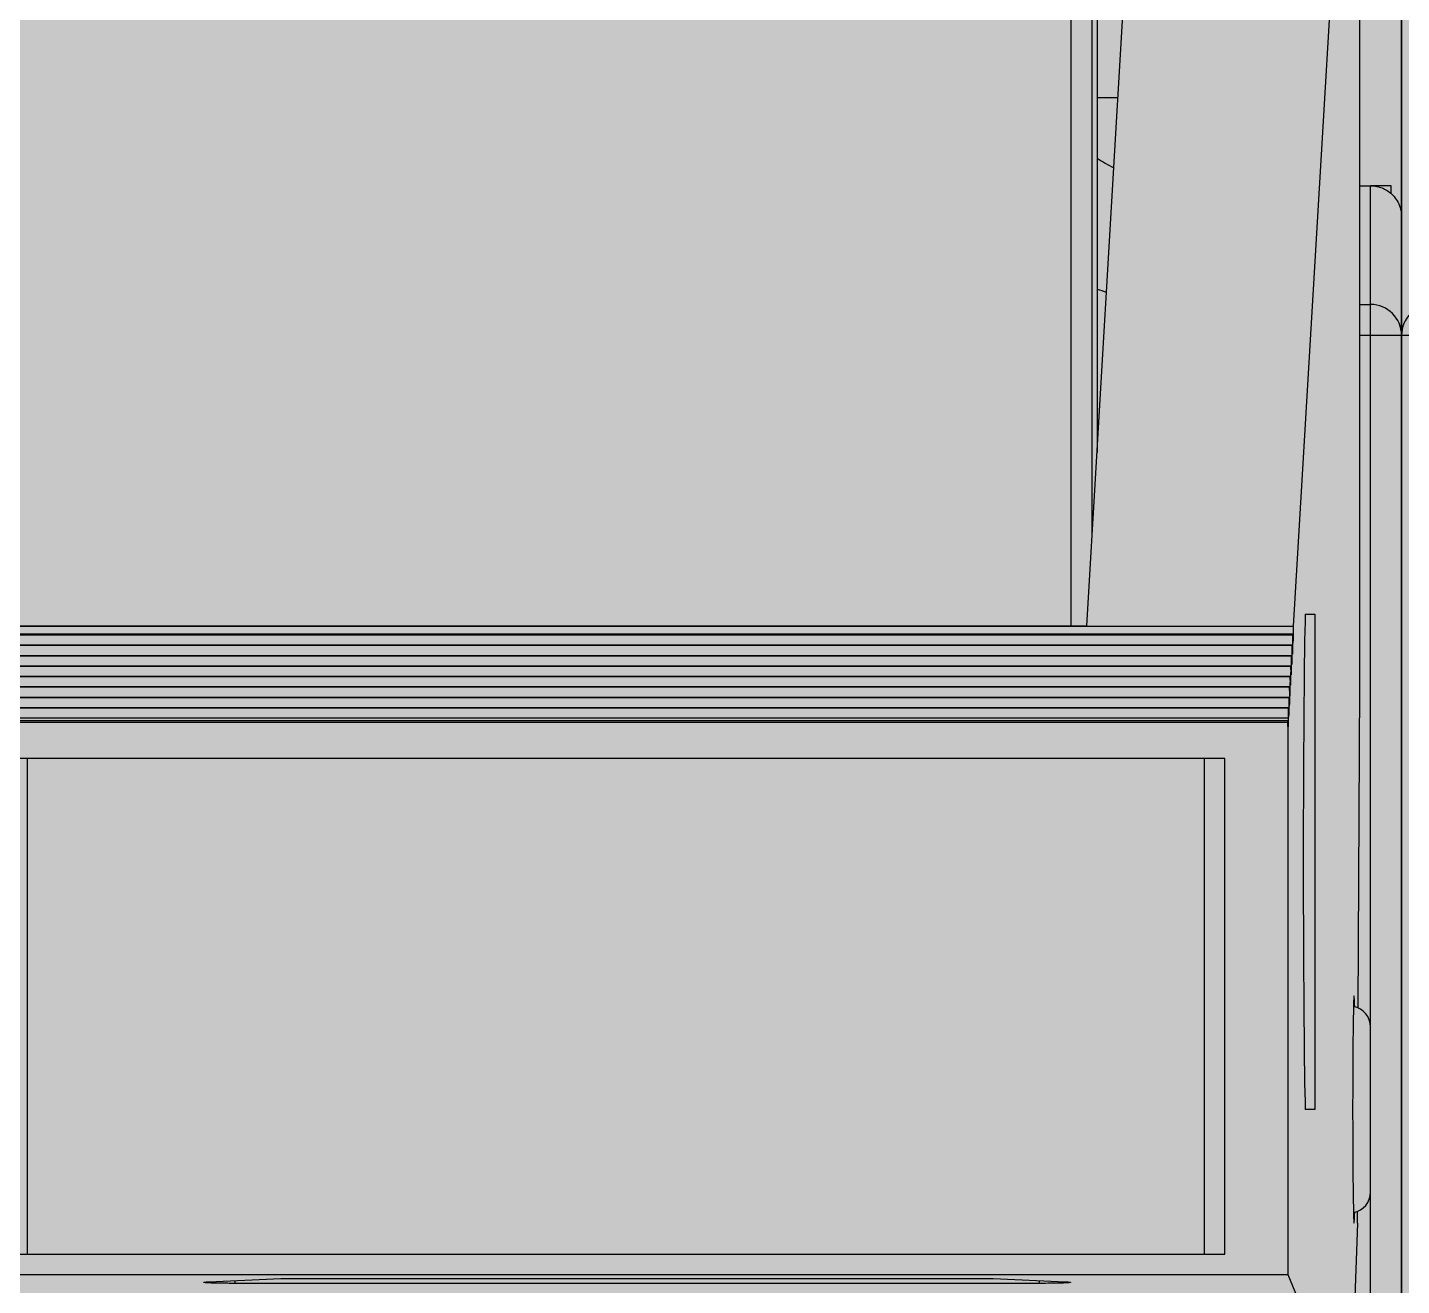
# Model space of a CAD drawing. Extents: x -20 to 2016, y -5898 to 916.
# Drawn here: x 969.34 to 982.65, y 65.35 to 77.54 of the extents above; entities that cross this region are included whole.
import ezdxf

# ---------------------------------------------------------------- set-up
doc = ezdxf.new("R2010")
doc.units = 0
doc.layers.add('MAIN-1', color=7, linetype='Continuous')
doc.layers.add('SYMS', color=7, linetype='Continuous')

msp = doc.modelspace()

# ---------------------------------------------------------------- hatches: boundary and pattern name
at = {"layer": 'SYMS', "true_color": 0x636466}
h = msp.add_hatch(color=251, dxfattribs=at)
h.dxf.hatch_style = 1
h.paths.add_polyline_path([(955.755, 38.159), (982.655, 38.159), (982.655, 117.159), (955.755, 117.159)])
h = msp.add_hatch(color=251, dxfattribs=at)
h.dxf.hatch_style = 1
h.paths.add_polyline_path([(982.655, 38.159), (1009.555, 38.159), (1009.555, 117.159), (982.655, 117.159)])

# ---------------------------------------------------------------- linework, layer by layer
at = {"layer": 'MAIN-1'}
for p, q in [((979.705, 88.117), (979.705, 73.425)), ((982.25, 71.163), (982.25, 81.694)), ((979.605, 71.746), (980.186, 81.559)), ((982.186, 81.559), (981.605, 71.741)), ((979.456, 71.746), (979.456, 77.884)), ((979.656, 77.884), (979.656, 72.598)), ((979.908, 76.859), (979.705, 76.859)), ((982.25, 76.009), (982.355, 76.009)), ((982.555, 76.009), (982.355, 76.009)), ((982.355, 76.009), (982.367, 76.009)), ((982.355, 74.859), (982.355, 76.009)), ((982.367, 76.009), (982.379, 76.008)), ((982.379, 76.008), (982.392, 76.007)), ((982.392, 76.007), (982.404, 76.005)), ((982.404, 76.005), (982.417, 76.002)), ((982.555, 75.933), (982.555, 76.009)), ((982.417, 76.002), (982.429, 76)), ((982.429, 76), (982.442, 75.996)), ((982.442, 75.996), (982.454, 75.992)), ((982.454, 75.992), (982.466, 75.987)), ((982.466, 75.987), (982.479, 75.982)), ((982.479, 75.982), (982.491, 75.976)), ((982.491, 75.976), (982.503, 75.97)), ((982.503, 75.97), (982.515, 75.962)), ((982.515, 75.962), (982.527, 75.954)), ((982.527, 75.954), (982.539, 75.946)), ((982.539, 75.946), (982.55, 75.936)), ((982.55, 75.936), (982.562, 75.926)), ((982.562, 75.926), (982.573, 75.915)), ((982.573, 75.915), (982.583, 75.903)), ((982.583, 75.903), (982.594, 75.89)), ((982.594, 75.89), (982.603, 75.877)), ((982.603, 75.877), (982.612, 75.863)), ((982.612, 75.863), (982.621, 75.847)), ((982.621, 75.847), (982.628, 75.832)), ((982.628, 75.832), (982.635, 75.815)), ((982.635, 75.815), (982.641, 75.799)), ((982.641, 75.799), (982.646, 75.781)), ((982.646, 75.781), (982.65, 75.764)), ((982.65, 75.764), (982.652, 75.746)), ((982.652, 75.746), (982.654, 75.727)), ((982.654, 75.727), (982.655, 75.709)), ((982.655, 75.709), (982.655, 74.559)), ((982.655, 74.559), (982.655, 75.709)), ((982.25, 74.859), (982.355, 74.859)), ((982.355, 74.559), (982.355, 74.859)), ((982.355, 74.559), (982.25, 74.559)), ((982.355, 67.859), (982.355, 74.559)), ((982.655, 74.559), (982.355, 74.559)), ((982.655, 74.559), (982.655, 56.959)), ((982.655, 56.959), (982.655, 74.559)), ((982.95, 74.559), (982.655, 74.559)), ((958.695, 71.746), (979.605, 71.746)), ((981.72, 71.781), (981.718, 71.695)), ((981.722, 71.859), (981.72, 71.781)), ((981.722, 71.859), (981.816, 71.859)), ((981.816, 71.859), (981.816, 67.059)), ((956.696, 71.741), (981.605, 71.741)), ((956.697, 71.668), (981.604, 71.668)), ((956.701, 71.658), (981.6, 71.658)), ((981.6, 71.653), (981.599, 71.651)), ((981.599, 71.651), (981.599, 71.647)), ((981.599, 71.647), (981.599, 71.643)), ((981.599, 71.643), (981.599, 71.639)), ((981.599, 71.639), (981.599, 71.634)), ((981.599, 71.634), (981.599, 71.629)), ((981.599, 71.629), (981.599, 71.623)), ((981.599, 71.623), (981.599, 71.616)), ((981.599, 71.616), (981.599, 71.61)), ((981.6, 71.658), (981.6, 71.658)), ((981.6, 71.658), (981.6, 71.657)), ((981.6, 71.657), (981.6, 71.658)), ((981.6, 71.658), (981.6, 71.658)), ((981.6, 71.657), (981.6, 71.655)), ((981.601, 71.655), (981.6, 71.657)), ((981.6, 71.655), (981.6, 71.653)), ((981.601, 71.652), (981.601, 71.655)), ((981.601, 71.649), (981.601, 71.652)), ((981.601, 71.646), (981.601, 71.649)), ((981.601, 71.641), (981.601, 71.646)), ((981.601, 71.636), (981.601, 71.641)), ((981.601, 71.63), (981.601, 71.636)), ((981.601, 71.624), (981.601, 71.63)), ((981.602, 71.617), (981.601, 71.624)), ((981.602, 71.608), (981.602, 71.617)), ((981.605, 71.722), (981.604, 71.718)), ((981.604, 71.718), (981.604, 71.715)), ((981.604, 71.715), (981.604, 71.711)), ((981.604, 71.711), (981.604, 71.706)), ((981.604, 71.706), (981.604, 71.702)), ((981.604, 71.702), (981.604, 71.697)), ((981.604, 71.697), (981.604, 71.692)), ((981.604, 71.692), (981.604, 71.686)), ((981.604, 71.686), (981.604, 71.681)), ((981.604, 71.681), (981.604, 71.675)), ((981.604, 71.675), (981.604, 71.668)), ((981.604, 71.668), (981.604, 71.656)), ((981.604, 71.656), (981.604, 71.645)), ((981.604, 71.645), (981.604, 71.636)), ((981.604, 71.636), (981.604, 71.628)), ((981.604, 71.628), (981.604, 71.621)), ((981.604, 71.621), (981.604, 71.615)), ((981.604, 71.615), (981.604, 71.61)), ((981.605, 71.741), (981.605, 71.74)), ((981.605, 71.74), (981.605, 71.738)), ((981.605, 71.738), (981.605, 71.736)), ((981.605, 71.736), (981.605, 71.734)), ((981.605, 71.734), (981.605, 71.731)), ((981.605, 71.731), (981.605, 71.728)), ((981.605, 71.728), (981.605, 71.725)), ((981.605, 71.725), (981.605, 71.722)), ((981.718, 71.695), (981.716, 71.599)), ((956.703, 71.56), (981.598, 71.56)), ((956.707, 71.557), (981.594, 71.557)), ((981.593, 71.501), (981.592, 71.494)), ((981.592, 71.494), (981.592, 71.486)), ((981.592, 71.486), (981.592, 71.477)), ((981.592, 71.477), (981.592, 71.468)), ((981.594, 71.552), (981.593, 71.549)), ((981.593, 71.549), (981.593, 71.546)), ((981.593, 71.546), (981.593, 71.542)), ((981.593, 71.542), (981.593, 71.538)), ((981.593, 71.538), (981.593, 71.533)), ((981.593, 71.533), (981.593, 71.528)), ((981.593, 71.528), (981.593, 71.522)), ((981.593, 71.522), (981.593, 71.515)), ((981.593, 71.515), (981.593, 71.509)), ((981.593, 71.509), (981.593, 71.501)), ((981.594, 71.557), (981.594, 71.557)), ((981.594, 71.557), (981.594, 71.556)), ((981.594, 71.556), (981.594, 71.557)), ((981.594, 71.557), (981.594, 71.557)), ((981.594, 71.556), (981.594, 71.554)), ((981.595, 71.554), (981.594, 71.556)), ((981.594, 71.554), (981.594, 71.552)), ((981.595, 71.551), (981.595, 71.554)), ((981.595, 71.548), (981.595, 71.551)), ((981.595, 71.544), (981.595, 71.548)), ((981.595, 71.54), (981.595, 71.544)), ((981.595, 71.535), (981.595, 71.54)), ((981.595, 71.529), (981.595, 71.535)), ((981.595, 71.523), (981.595, 71.529)), ((981.596, 71.516), (981.595, 71.523)), ((981.596, 71.513), (981.596, 71.516)), ((981.596, 71.51), (981.596, 71.513)), ((981.596, 71.507), (981.596, 71.51)), ((981.596, 71.504), (981.596, 71.507)), ((981.596, 71.502), (981.596, 71.504)), ((981.596, 71.499), (981.596, 71.502)), ((981.596, 71.497), (981.596, 71.499)), ((981.596, 71.495), (981.596, 71.497)), ((981.596, 71.492), (981.596, 71.495)), ((981.596, 71.49), (981.596, 71.492)), ((981.596, 71.489), (981.596, 71.49)), ((981.596, 71.487), (981.596, 71.489)), ((981.596, 71.485), (981.596, 71.487)), ((981.596, 71.484), (981.596, 71.485)), ((981.596, 71.482), (981.596, 71.484)), ((981.596, 71.481), (981.596, 71.482)), ((981.596, 71.477), (981.596, 71.481)), ((981.596, 71.481), (981.596, 71.479)), ((981.596, 71.48), (981.596, 71.481)), ((981.596, 71.479), (981.596, 71.48)), ((981.598, 71.493), (981.597, 71.49)), ((981.597, 71.49), (981.597, 71.487)), ((981.597, 71.487), (981.597, 71.485)), ((981.597, 71.485), (981.597, 71.483)), ((981.597, 71.483), (981.597, 71.481)), ((981.597, 71.481), (981.597, 71.479)), ((981.597, 71.479), (981.597, 71.478)), ((981.597, 71.478), (981.597, 71.477)), ((981.599, 71.61), (981.598, 71.603)), ((981.598, 71.603), (981.598, 71.595)), ((981.598, 71.595), (981.598, 71.587)), ((981.598, 71.587), (981.598, 71.578)), ((981.598, 71.578), (981.598, 71.57)), ((981.598, 71.57), (981.598, 71.56)), ((981.598, 71.56), (981.598, 71.549)), ((981.598, 71.549), (981.598, 71.538)), ((981.598, 71.538), (981.598, 71.529)), ((981.598, 71.529), (981.598, 71.521)), ((981.598, 71.521), (981.598, 71.514)), ((981.598, 71.514), (981.598, 71.508)), ((981.598, 71.508), (981.598, 71.502)), ((981.598, 71.502), (981.598, 71.497)), ((981.598, 71.497), (981.598, 71.493)), ((981.602, 71.601), (981.602, 71.608)), ((981.602, 71.595), (981.602, 71.601)), ((981.602, 71.59), (981.602, 71.595)), ((981.602, 71.586), (981.602, 71.59)), ((981.602, 71.583), (981.602, 71.586)), ((981.602, 71.581), (981.602, 71.583)), ((981.602, 71.579), (981.602, 71.581)), ((981.602, 71.578), (981.602, 71.579)), ((981.602, 71.577), (981.602, 71.578)), ((981.602, 71.576), (981.602, 71.577)), ((981.603, 71.576), (981.602, 71.576)), ((981.604, 71.601), (981.603, 71.597)), ((981.603, 71.597), (981.603, 71.593)), ((981.603, 71.593), (981.603, 71.59)), ((981.603, 71.59), (981.603, 71.587)), ((981.603, 71.587), (981.603, 71.584)), ((981.603, 71.584), (981.603, 71.582)), ((981.603, 71.582), (981.603, 71.58)), ((981.603, 71.58), (981.603, 71.578)), ((981.603, 71.578), (981.603, 71.577)), ((981.603, 71.577), (981.603, 71.576)), ((981.603, 71.576), (981.603, 71.576)), ((981.603, 71.576), (981.603, 71.576)), ((981.603, 71.576), (981.603, 71.576)), ((981.604, 71.61), (981.604, 71.605)), ((981.604, 71.605), (981.604, 71.601)), ((981.714, 71.494), (981.713, 71.38)), ((981.716, 71.599), (981.714, 71.494)), ((956.709, 71.459), (981.592, 71.459)), ((956.713, 71.456), (981.588, 71.456)), ((956.715, 71.358), (981.586, 71.358)), ((956.719, 71.355), (981.582, 71.355)), ((981.582, 71.347), (981.581, 71.344)), ((981.581, 71.344), (981.581, 71.34)), ((981.582, 71.355), (981.582, 71.354)), ((981.582, 71.354), (981.582, 71.355)), ((981.582, 71.354), (981.582, 71.354)), ((981.582, 71.354), (981.582, 71.352)), ((981.582, 71.353), (981.582, 71.354)), ((981.583, 71.352), (981.582, 71.353)), ((981.582, 71.352), (981.582, 71.35)), ((981.582, 71.35), (981.582, 71.347)), ((981.583, 71.349), (981.583, 71.352)), ((981.583, 71.346), (981.583, 71.349)), ((981.583, 71.342), (981.583, 71.346)), ((981.587, 71.4), (981.586, 71.393)), ((981.586, 71.393), (981.586, 71.385)), ((981.586, 71.385), (981.586, 71.376)), ((981.586, 71.376), (981.586, 71.367)), ((981.586, 71.367), (981.586, 71.358)), ((981.586, 71.358), (981.586, 71.346)), ((981.586, 71.346), (981.586, 71.336)), ((981.588, 71.451), (981.587, 71.448)), ((981.587, 71.448), (981.587, 71.445)), ((981.587, 71.445), (981.587, 71.441)), ((981.587, 71.441), (981.587, 71.437)), ((981.587, 71.437), (981.587, 71.432)), ((981.587, 71.432), (981.587, 71.427)), ((981.587, 71.427), (981.587, 71.421)), ((981.587, 71.421), (981.587, 71.414)), ((981.587, 71.414), (981.587, 71.408)), ((981.587, 71.408), (981.587, 71.4)), ((981.588, 71.456), (981.588, 71.456)), ((981.588, 71.456), (981.588, 71.455)), ((981.588, 71.455), (981.588, 71.456)), ((981.588, 71.455), (981.588, 71.453)), ((981.588, 71.454), (981.588, 71.455)), ((981.589, 71.453), (981.588, 71.454)), ((981.588, 71.453), (981.588, 71.451)), ((981.589, 71.45), (981.589, 71.453)), ((981.589, 71.447), (981.589, 71.45)), ((981.589, 71.443), (981.589, 71.447)), ((981.589, 71.439), (981.589, 71.443)), ((981.589, 71.434), (981.589, 71.439)), ((981.589, 71.428), (981.589, 71.434)), ((981.589, 71.422), (981.589, 71.428)), ((981.59, 71.415), (981.589, 71.422)), ((981.59, 71.412), (981.59, 71.415)), ((981.59, 71.409), (981.59, 71.412)), ((981.59, 71.406), (981.59, 71.409)), ((981.59, 71.403), (981.59, 71.406)), ((981.59, 71.401), (981.59, 71.403)), ((981.59, 71.398), (981.59, 71.401)), ((981.59, 71.396), (981.59, 71.398)), ((981.59, 71.394), (981.59, 71.396)), ((981.59, 71.391), (981.59, 71.394)), ((981.59, 71.389), (981.59, 71.391)), ((981.59, 71.388), (981.59, 71.389)), ((981.59, 71.386), (981.59, 71.388)), ((981.59, 71.384), (981.59, 71.386)), ((981.59, 71.383), (981.59, 71.384)), ((981.59, 71.381), (981.59, 71.383)), ((981.59, 71.38), (981.59, 71.381)), ((981.59, 71.379), (981.59, 71.38)), ((981.59, 71.378), (981.59, 71.379)), ((981.59, 71.377), (981.59, 71.378)), ((981.59, 71.376), (981.59, 71.377)), ((981.59, 71.375), (981.59, 71.376)), ((981.59, 71.374), (981.59, 71.375)), ((981.59, 71.373), (981.59, 71.374)), ((981.59, 71.372), (981.59, 71.373)), ((981.59, 71.373), (981.59, 71.373)), ((981.59, 71.371), (981.59, 71.372)), ((981.59, 71.372), (981.59, 71.372)), ((981.591, 71.371), (981.59, 71.371)), ((981.59, 71.371), (981.59, 71.371)), ((981.59, 71.371), (981.59, 71.371)), ((981.59, 71.371), (981.59, 71.371)), ((981.59, 71.371), (981.59, 71.371)), ((981.592, 71.389), (981.591, 71.386)), ((981.591, 71.386), (981.591, 71.384)), ((981.591, 71.384), (981.591, 71.382)), ((981.591, 71.382), (981.591, 71.38)), ((981.591, 71.38), (981.591, 71.378)), ((981.591, 71.378), (981.591, 71.377)), ((981.591, 71.377), (981.591, 71.376)), ((981.591, 71.376), (981.591, 71.374)), ((981.591, 71.374), (981.591, 71.373)), ((981.591, 71.373), (981.591, 71.372)), ((981.591, 71.372), (981.591, 71.371)), ((981.591, 71.371), (981.591, 71.371)), ((981.591, 71.371), (981.591, 71.371)), ((981.591, 71.371), (981.591, 71.371)), ((981.591, 71.371), (981.591, 71.371)), ((981.591, 71.371), (981.591, 71.371)), ((981.591, 71.371), (981.591, 71.371)), ((981.592, 71.468), (981.592, 71.459)), ((981.592, 71.459), (981.592, 71.448)), ((981.592, 71.448), (981.592, 71.437)), ((981.592, 71.437), (981.592, 71.428)), ((981.592, 71.428), (981.592, 71.42)), ((981.592, 71.42), (981.592, 71.413)), ((981.592, 71.413), (981.592, 71.406)), ((981.592, 71.406), (981.592, 71.401)), ((981.592, 71.401), (981.592, 71.396)), ((981.592, 71.396), (981.592, 71.392)), ((981.592, 71.392), (981.592, 71.389)), ((981.596, 71.476), (981.596, 71.477)), ((981.596, 71.475), (981.596, 71.476)), ((981.596, 71.474), (981.596, 71.475)), ((981.596, 71.473), (981.596, 71.474)), ((981.596, 71.474), (981.596, 71.474)), ((981.596, 71.472), (981.596, 71.473)), ((981.596, 71.473), (981.596, 71.473)), ((981.596, 71.473), (981.596, 71.473)), ((981.597, 71.472), (981.596, 71.472)), ((981.596, 71.472), (981.596, 71.472)), ((981.596, 71.472), (981.596, 71.472)), ((981.596, 71.472), (981.596, 71.472)), ((981.597, 71.477), (981.597, 71.475)), ((981.597, 71.475), (981.597, 71.474)), ((981.597, 71.474), (981.597, 71.473)), ((981.597, 71.473), (981.597, 71.472)), ((981.597, 71.472), (981.597, 71.472)), ((981.597, 71.472), (981.597, 71.472)), ((981.597, 71.472), (981.597, 71.472)), ((981.597, 71.472), (981.597, 71.472)), ((981.597, 71.472), (981.597, 71.472)), ((981.597, 71.472), (981.597, 71.472)), ((981.713, 71.38), (981.711, 71.258)), ((956.721, 71.257), (981.58, 71.257)), ((956.725, 71.254), (981.576, 71.254)), ((981.576, 71.246), (981.575, 71.243)), ((981.575, 71.243), (981.575, 71.239)), ((981.575, 71.239), (981.575, 71.235)), ((981.575, 71.235), (981.575, 71.23)), ((981.575, 71.23), (981.575, 71.224)), ((981.575, 71.224), (981.575, 71.219)), ((981.575, 71.219), (981.575, 71.212)), ((981.575, 71.212), (981.575, 71.205)), ((981.576, 71.254), (981.576, 71.253)), ((981.576, 71.253), (981.576, 71.254)), ((981.576, 71.253), (981.576, 71.253)), ((981.576, 71.253), (981.576, 71.251)), ((981.576, 71.252), (981.576, 71.253)), ((981.577, 71.251), (981.576, 71.252)), ((981.576, 71.251), (981.576, 71.249)), ((981.576, 71.249), (981.576, 71.246)), ((981.577, 71.248), (981.577, 71.251)), ((981.577, 71.245), (981.577, 71.248)), ((981.577, 71.241), (981.577, 71.245)), ((981.577, 71.237), (981.577, 71.241)), ((981.577, 71.232), (981.577, 71.237)), ((981.577, 71.226), (981.577, 71.232)), ((981.577, 71.22), (981.577, 71.226)), ((981.578, 71.213), (981.577, 71.22)), ((981.578, 71.21), (981.578, 71.213)), ((981.581, 71.299), (981.58, 71.292)), ((981.58, 71.292), (981.58, 71.284)), ((981.58, 71.284), (981.58, 71.275)), ((981.58, 71.275), (981.58, 71.266)), ((981.58, 71.266), (981.58, 71.257)), ((981.58, 71.257), (981.58, 71.245)), ((981.58, 71.245), (981.58, 71.235)), ((981.58, 71.235), (981.58, 71.226)), ((981.58, 71.226), (981.58, 71.218)), ((981.58, 71.218), (981.58, 71.211)), ((981.581, 71.34), (981.581, 71.336)), ((981.581, 71.336), (981.581, 71.331)), ((981.581, 71.331), (981.581, 71.326)), ((981.581, 71.326), (981.581, 71.32)), ((981.581, 71.32), (981.581, 71.313)), ((981.581, 71.313), (981.581, 71.307)), ((981.581, 71.307), (981.581, 71.299)), ((981.583, 71.338), (981.583, 71.342)), ((981.583, 71.333), (981.583, 71.338)), ((981.583, 71.327), (981.583, 71.333)), ((981.583, 71.321), (981.583, 71.327)), ((981.584, 71.314), (981.583, 71.321)), ((981.584, 71.311), (981.584, 71.314)), ((981.584, 71.308), (981.584, 71.311)), ((981.584, 71.305), (981.584, 71.308)), ((981.584, 71.302), (981.584, 71.305)), ((981.584, 71.3), (981.584, 71.302)), ((981.584, 71.297), (981.584, 71.3)), ((981.584, 71.295), (981.584, 71.297)), ((981.584, 71.292), (981.584, 71.295)), ((981.584, 71.29), (981.584, 71.292)), ((981.584, 71.288), (981.584, 71.29)), ((981.584, 71.287), (981.584, 71.288)), ((981.584, 71.285), (981.584, 71.287)), ((981.584, 71.283), (981.584, 71.285)), ((981.584, 71.282), (981.584, 71.283)), ((981.584, 71.28), (981.584, 71.282)), ((981.584, 71.279), (981.584, 71.28)), ((981.584, 71.275), (981.584, 71.279)), ((981.584, 71.279), (981.584, 71.277)), ((981.584, 71.278), (981.584, 71.279)), ((981.584, 71.277), (981.584, 71.278)), ((981.584, 71.274), (981.584, 71.275)), ((981.584, 71.273), (981.584, 71.274)), ((981.584, 71.272), (981.584, 71.273)), ((981.584, 71.271), (981.584, 71.272)), ((981.584, 71.272), (981.584, 71.272)), ((981.584, 71.27), (981.584, 71.271)), ((981.584, 71.271), (981.584, 71.271)), ((981.585, 71.27), (981.584, 71.27)), ((981.584, 71.27), (981.584, 71.27)), ((981.584, 71.27), (981.584, 71.27)), ((981.584, 71.27), (981.584, 71.27)), ((981.586, 71.288), (981.585, 71.285)), ((981.585, 71.285), (981.585, 71.283)), ((981.585, 71.283), (981.585, 71.281)), ((981.585, 71.281), (981.585, 71.279)), ((981.585, 71.279), (981.585, 71.277)), ((981.585, 71.277), (981.585, 71.276)), ((981.585, 71.276), (981.585, 71.275)), ((981.585, 71.275), (981.585, 71.273)), ((981.585, 71.273), (981.585, 71.272)), ((981.585, 71.272), (981.585, 71.271)), ((981.585, 71.271), (981.585, 71.27)), ((981.585, 71.27), (981.585, 71.27)), ((981.585, 71.27), (981.585, 71.27)), ((981.585, 71.27), (981.585, 71.27)), ((981.585, 71.27), (981.585, 71.27)), ((981.585, 71.27), (981.585, 71.27)), ((981.585, 71.27), (981.585, 71.27)), ((981.585, 71.27), (981.585, 71.27)), ((981.586, 71.336), (981.586, 71.327)), ((981.586, 71.327), (981.586, 71.319)), ((981.586, 71.319), (981.586, 71.312)), ((981.586, 71.312), (981.586, 71.305)), ((981.586, 71.305), (981.586, 71.3)), ((981.586, 71.3), (981.586, 71.295)), ((981.586, 71.295), (981.586, 71.291)), ((981.586, 71.291), (981.586, 71.288)), ((981.711, 71.258), (981.71, 71.128)), ((956.726, 71.156), (981.574, 71.156)), ((956.73, 71.153), (981.57, 71.153)), ((981.569, 71.097), (981.568, 71.09)), ((981.568, 71.09), (981.568, 71.082)), ((981.568, 71.082), (981.568, 71.073)), ((981.57, 71.145), (981.569, 71.142)), ((981.569, 71.142), (981.569, 71.138)), ((981.569, 71.138), (981.569, 71.134)), ((981.569, 71.134), (981.569, 71.129)), ((981.569, 71.129), (981.569, 71.123)), ((981.569, 71.123), (981.569, 71.118)), ((981.569, 71.118), (981.569, 71.111)), ((981.569, 71.111), (981.569, 71.104)), ((981.569, 71.104), (981.569, 71.097)), ((981.57, 71.153), (981.57, 71.152)), ((981.57, 71.152), (981.57, 71.153)), ((981.57, 71.152), (981.57, 71.151)), ((981.57, 71.151), (981.57, 71.152)), ((981.57, 71.151), (981.57, 71.15)), ((981.571, 71.15), (981.57, 71.151)), ((981.57, 71.15), (981.57, 71.148)), ((981.57, 71.148), (981.57, 71.145)), ((981.571, 71.147), (981.571, 71.15)), ((981.571, 71.144), (981.571, 71.147)), ((981.571, 71.14), (981.571, 71.144)), ((981.571, 71.136), (981.571, 71.14)), ((981.571, 71.131), (981.571, 71.136)), ((981.571, 71.125), (981.571, 71.131)), ((981.571, 71.119), (981.571, 71.125)), ((981.572, 71.112), (981.571, 71.119)), ((981.572, 71.109), (981.572, 71.112)), ((981.572, 71.106), (981.572, 71.109)), ((981.572, 71.103), (981.572, 71.106)), ((981.572, 71.1), (981.572, 71.103)), ((981.572, 71.097), (981.572, 71.1)), ((981.572, 71.095), (981.572, 71.097)), ((981.572, 71.093), (981.572, 71.095)), ((981.572, 71.09), (981.572, 71.093)), ((981.572, 71.088), (981.572, 71.09)), ((981.572, 71.086), (981.572, 71.088)), ((981.572, 71.084), (981.572, 71.086)), ((981.572, 71.083), (981.572, 71.084)), ((981.572, 71.081), (981.572, 71.083)), ((981.572, 71.079), (981.572, 71.081)), ((981.572, 71.078), (981.572, 71.079)), ((981.572, 71.077), (981.572, 71.078)), ((981.574, 71.086), (981.573, 71.083)), ((981.573, 71.083), (981.573, 71.081)), ((981.573, 71.081), (981.573, 71.078)), ((981.573, 71.078), (981.573, 71.077)), ((981.575, 71.198), (981.574, 71.191)), ((981.574, 71.191), (981.574, 71.183)), ((981.574, 71.183), (981.574, 71.174)), ((981.574, 71.174), (981.574, 71.165)), ((981.574, 71.165), (981.574, 71.156)), ((981.574, 71.156), (981.574, 71.144)), ((981.574, 71.144), (981.574, 71.134)), ((981.574, 71.134), (981.574, 71.125)), ((981.574, 71.125), (981.574, 71.117)), ((981.574, 71.117), (981.574, 71.11)), ((981.574, 71.11), (981.574, 71.103)), ((981.574, 71.103), (981.574, 71.098)), ((981.574, 71.098), (981.574, 71.093)), ((981.574, 71.093), (981.574, 71.089)), ((981.574, 71.089), (981.574, 71.086)), ((981.575, 71.205), (981.575, 71.198)), ((981.578, 71.207), (981.578, 71.21)), ((981.578, 71.204), (981.578, 71.207)), ((981.578, 71.201), (981.578, 71.204)), ((981.578, 71.199), (981.578, 71.201)), ((981.578, 71.196), (981.578, 71.199)), ((981.578, 71.194), (981.578, 71.196)), ((981.578, 71.191), (981.578, 71.194)), ((981.578, 71.189), (981.578, 71.191)), ((981.578, 71.187), (981.578, 71.189)), ((981.578, 71.185), (981.578, 71.187)), ((981.578, 71.184), (981.578, 71.185)), ((981.578, 71.182), (981.578, 71.184)), ((981.578, 71.181), (981.578, 71.182)), ((981.578, 71.179), (981.578, 71.181)), ((981.578, 71.178), (981.578, 71.179)), ((981.578, 71.174), (981.578, 71.178)), ((981.578, 71.178), (981.578, 71.175)), ((981.578, 71.177), (981.578, 71.178)), ((981.578, 71.175), (981.578, 71.177)), ((981.578, 71.173), (981.578, 71.174)), ((981.578, 71.172), (981.578, 71.173)), ((981.578, 71.171), (981.578, 71.172)), ((981.578, 71.17), (981.578, 71.171)), ((981.578, 71.171), (981.578, 71.171)), ((981.578, 71.169), (981.578, 71.17)), ((981.578, 71.17), (981.578, 71.17)), ((981.579, 71.169), (981.578, 71.169)), ((981.578, 71.169), (981.578, 71.169)), ((981.578, 71.169), (981.578, 71.169)), ((981.58, 71.187), (981.579, 71.184)), ((981.579, 71.184), (981.579, 71.182)), ((981.579, 71.182), (981.579, 71.18)), ((981.579, 71.18), (981.579, 71.178)), ((981.579, 71.178), (981.579, 71.176)), ((981.579, 71.176), (981.579, 71.175)), ((981.579, 71.175), (981.579, 71.174)), ((981.579, 71.174), (981.579, 71.172)), ((981.579, 71.172), (981.579, 71.171)), ((981.579, 71.171), (981.579, 71.17)), ((981.579, 71.17), (981.579, 71.169)), ((981.579, 71.169), (981.579, 71.169)), ((981.579, 71.169), (981.579, 71.169)), ((981.579, 71.169), (981.579, 71.169)), ((981.579, 71.169), (981.579, 71.169)), ((981.579, 71.169), (981.579, 71.169)), ((981.579, 71.169), (981.579, 71.169)), ((981.579, 71.169), (981.579, 71.169)), ((981.579, 71.169), (981.579, 71.169)), ((981.58, 71.211), (981.58, 71.204)), ((981.58, 71.204), (981.58, 71.199)), ((981.58, 71.199), (981.58, 71.194)), ((981.58, 71.194), (981.58, 71.19)), ((981.58, 71.19), (981.58, 71.187)), ((981.71, 71.128), (981.709, 70.991)), ((982.236, 68.042), (982.25, 71.163)), ((956.732, 71.055), (981.568, 71.055)), ((956.736, 71.052), (981.564, 71.052)), ((956.738, 70.954), (981.562, 70.954)), ((956.742, 70.951), (981.558, 70.951)), ((981.558, 70.951), (981.558, 70.95)), ((981.558, 70.95), (981.558, 70.951)), ((981.558, 70.95), (981.558, 70.949)), ((981.558, 70.949), (981.558, 70.95)), ((981.558, 70.949), (981.558, 70.948)), ((981.559, 70.947), (981.558, 70.949)), ((981.558, 70.948), (981.558, 70.946)), ((981.558, 70.946), (981.558, 70.943)), ((981.559, 70.945), (981.559, 70.947)), ((981.559, 70.942), (981.559, 70.945)), ((981.563, 70.989), (981.562, 70.981)), ((981.562, 70.981), (981.562, 70.972)), ((981.562, 70.972), (981.562, 70.963)), ((981.562, 70.963), (981.562, 70.954)), ((981.562, 70.954), (981.562, 70.942)), ((981.564, 71.044), (981.563, 71.041)), ((981.563, 71.041), (981.563, 71.037)), ((981.563, 71.037), (981.563, 71.033)), ((981.563, 71.033), (981.563, 71.028)), ((981.563, 71.028), (981.563, 71.022)), ((981.563, 71.022), (981.563, 71.016)), ((981.563, 71.016), (981.563, 71.01)), ((981.563, 71.01), (981.563, 71.003)), ((981.563, 71.003), (981.563, 70.996)), ((981.563, 70.996), (981.563, 70.989)), ((981.564, 71.052), (981.564, 71.051)), ((981.564, 71.051), (981.564, 71.052)), ((981.564, 71.051), (981.564, 71.05)), ((981.564, 71.05), (981.564, 71.051)), ((981.564, 71.05), (981.564, 71.049)), ((981.565, 71.049), (981.564, 71.05)), ((981.564, 71.049), (981.564, 71.047)), ((981.564, 71.047), (981.564, 71.044)), ((981.565, 71.046), (981.565, 71.049)), ((981.565, 71.043), (981.565, 71.046)), ((981.565, 71.039), (981.565, 71.043)), ((981.565, 71.035), (981.565, 71.039)), ((981.565, 71.03), (981.565, 71.035)), ((981.565, 71.024), (981.565, 71.03)), ((981.565, 71.018), (981.565, 71.024)), ((981.566, 71.011), (981.565, 71.018)), ((981.566, 71.008), (981.566, 71.011)), ((981.566, 71.005), (981.566, 71.008)), ((981.566, 71.002), (981.566, 71.005)), ((981.566, 70.999), (981.566, 71.002)), ((981.566, 70.996), (981.566, 70.999)), ((981.566, 70.994), (981.566, 70.996)), ((981.566, 70.992), (981.566, 70.994)), ((981.566, 70.989), (981.566, 70.992)), ((981.566, 70.987), (981.566, 70.989)), ((981.566, 70.985), (981.566, 70.987)), ((981.566, 70.983), (981.566, 70.985)), ((981.566, 70.982), (981.566, 70.983)), ((981.566, 70.98), (981.566, 70.982)), ((981.566, 70.978), (981.566, 70.98)), ((981.566, 70.977), (981.566, 70.978)), ((981.566, 70.976), (981.566, 70.977)), ((981.566, 70.971), (981.566, 70.976)), ((981.566, 70.976), (981.566, 70.973)), ((981.566, 70.974), (981.566, 70.976)), ((981.566, 70.973), (981.566, 70.974)), ((981.566, 70.97), (981.566, 70.971)), ((981.566, 70.971), (981.566, 70.971)), ((981.566, 70.969), (981.566, 70.97)), ((981.566, 70.968), (981.566, 70.969)), ((981.566, 70.969), (981.566, 70.969)), ((981.566, 70.967), (981.566, 70.968)), ((981.566, 70.968), (981.566, 70.968)), ((981.567, 70.967), (981.566, 70.967)), ((981.566, 70.967), (981.566, 70.967)), ((981.568, 70.982), (981.567, 70.979)), ((981.567, 70.979), (981.567, 70.977)), ((981.567, 70.977), (981.567, 70.976)), ((981.567, 70.976), (981.567, 70.974)), ((981.567, 70.974), (981.567, 70.973)), ((981.567, 70.973), (981.567, 70.971)), ((981.567, 70.971), (981.567, 70.97)), ((981.567, 70.97), (981.567, 70.969)), ((981.567, 70.969), (981.567, 70.968)), ((981.567, 70.968), (981.567, 70.967)), ((981.567, 70.967), (981.567, 70.967)), ((981.567, 70.967), (981.567, 70.967)), ((981.567, 70.967), (981.567, 70.967)), ((981.567, 70.967), (981.567, 70.966)), ((981.567, 70.966), (981.567, 70.967)), ((981.567, 70.967), (981.567, 70.967)), ((981.567, 70.966), (981.567, 70.966)), ((981.567, 70.966), (981.567, 70.966)), ((981.567, 70.966), (981.567, 70.966)), ((981.568, 71.073), (981.568, 71.064)), ((981.568, 71.064), (981.568, 71.055)), ((981.568, 71.055), (981.568, 71.043)), ((981.568, 71.043), (981.568, 71.033)), ((981.568, 71.033), (981.568, 71.024)), ((981.568, 71.024), (981.568, 71.016)), ((981.568, 71.016), (981.568, 71.009)), ((981.568, 71.009), (981.568, 71.002)), ((981.568, 71.002), (981.568, 70.997)), ((981.568, 70.997), (981.568, 70.992)), ((981.568, 70.992), (981.568, 70.988)), ((981.568, 70.988), (981.568, 70.985)), ((981.568, 70.985), (981.568, 70.982)), ((981.572, 71.072), (981.572, 71.077)), ((981.572, 71.077), (981.572, 71.074)), ((981.572, 71.076), (981.572, 71.077)), ((981.572, 71.074), (981.572, 71.076)), ((981.572, 71.071), (981.572, 71.072)), ((981.572, 71.072), (981.572, 71.072)), ((981.572, 71.07), (981.572, 71.071)), ((981.572, 71.069), (981.572, 71.07)), ((981.572, 71.07), (981.572, 71.07)), ((981.572, 71.068), (981.572, 71.069)), ((981.572, 71.069), (981.572, 71.069)), ((981.573, 71.068), (981.572, 71.068)), ((981.572, 71.068), (981.572, 71.068)), ((981.572, 71.068), (981.572, 71.068)), ((981.573, 71.077), (981.573, 71.075)), ((981.573, 71.075), (981.573, 71.074)), ((981.573, 71.074), (981.573, 71.073)), ((981.573, 71.073), (981.573, 71.071)), ((981.573, 71.071), (981.573, 71.07)), ((981.573, 71.07), (981.573, 71.069)), ((981.573, 71.069), (981.573, 71.068)), ((981.573, 71.068), (981.573, 71.068)), ((981.573, 71.068), (981.573, 71.068)), ((981.573, 71.068), (981.573, 71.068)), ((981.573, 71.068), (981.573, 71.068)), ((981.573, 71.068), (981.573, 71.067)), ((981.573, 71.067), (981.573, 71.068)), ((981.573, 71.068), (981.573, 71.068)), ((981.573, 71.067), (981.573, 71.067)), ((981.709, 70.991), (981.708, 70.848)), ((956.745, 70.853), (981.556, 70.853)), ((981.553, 70.824), (956.908, 70.824)), ((981.553, 70.823), (981.553, 70.824)), ((981.553, 70.824), (981.553, 70.824)), ((981.553, 70.824), (981.553, 70.824)), ((981.553, 70.824), (981.553, 70.823)), ((981.553, 70.822), (981.553, 70.823)), ((981.553, 70.823), (981.553, 70.823)), ((981.553, 70.823), (981.553, 70.823)), ((981.553, 70.823), (981.553, 70.823)), ((981.553, 70.823), (981.553, 70.823)), ((981.553, 70.823), (981.553, 70.823)), ((981.553, 70.823), (981.553, 70.823)), ((981.553, 70.823), (981.553, 70.822)), ((981.553, 70.821), (981.553, 70.822)), ((981.553, 70.822), (981.553, 70.822)), ((981.553, 70.822), (981.553, 70.821)), ((981.553, 70.82), (981.553, 70.821)), ((981.553, 70.821), (981.553, 70.821)), ((981.553, 70.821), (981.553, 70.82)), ((981.553, 70.819), (981.553, 70.82)), ((981.553, 70.82), (981.553, 70.819)), ((981.554, 70.818), (981.553, 70.819)), ((981.553, 70.819), (981.553, 70.819)), ((981.553, 70.819), (981.553, 70.818)), ((981.553, 70.818), (981.553, 70.817)), ((981.553, 70.817), (981.553, 70.816)), ((981.553, 70.816), (981.553, 70.815)), ((981.553, 70.815), (981.553, 70.813)), ((981.553, 70.813), (981.553, 70.812)), ((981.553, 70.812), (981.553, 70.811)), ((981.554, 70.817), (981.554, 70.818)), ((981.554, 70.815), (981.554, 70.817)), ((981.554, 70.814), (981.554, 70.815)), ((981.554, 70.813), (981.554, 70.814)), ((981.554, 70.812), (981.554, 70.813)), ((981.554, 70.81), (981.554, 70.812)), ((981.557, 70.888), (981.556, 70.88)), ((981.556, 70.88), (981.556, 70.871)), ((981.556, 70.871), (981.556, 70.862)), ((981.556, 70.862), (981.556, 70.853)), ((981.556, 70.853), (981.556, 70.844)), ((981.556, 70.844), (981.556, 70.836)), ((981.556, 70.836), (981.556, 70.828)), ((981.556, 70.828), (981.556, 70.821)), ((981.556, 70.821), (981.556, 70.814)), ((981.556, 70.814), (981.556, 70.808)), ((981.558, 70.943), (981.557, 70.94)), ((981.557, 70.94), (981.557, 70.936)), ((981.557, 70.936), (981.557, 70.932)), ((981.557, 70.932), (981.557, 70.927)), ((981.557, 70.927), (981.557, 70.921)), ((981.557, 70.921), (981.557, 70.915)), ((981.557, 70.915), (981.557, 70.909)), ((981.557, 70.909), (981.557, 70.902)), ((981.557, 70.902), (981.557, 70.895)), ((981.557, 70.895), (981.557, 70.888)), ((981.559, 70.938), (981.559, 70.942)), ((981.559, 70.934), (981.559, 70.938)), ((981.559, 70.929), (981.559, 70.934)), ((981.559, 70.923), (981.559, 70.929)), ((981.56, 70.917), (981.559, 70.923)), ((981.56, 70.91), (981.56, 70.917)), ((981.56, 70.907), (981.56, 70.91)), ((981.56, 70.904), (981.56, 70.907)), ((981.56, 70.901), (981.56, 70.904)), ((981.56, 70.898), (981.56, 70.901)), ((981.56, 70.895), (981.56, 70.898)), ((981.56, 70.893), (981.56, 70.895)), ((981.56, 70.891), (981.56, 70.893)), ((981.56, 70.888), (981.56, 70.891)), ((981.56, 70.886), (981.56, 70.888)), ((981.56, 70.884), (981.56, 70.886)), ((981.56, 70.882), (981.56, 70.884)), ((981.56, 70.881), (981.56, 70.882)), ((981.56, 70.879), (981.56, 70.881)), ((981.56, 70.877), (981.56, 70.879)), ((981.56, 70.876), (981.56, 70.877)), ((981.56, 70.875), (981.56, 70.876)), ((981.56, 70.87), (981.56, 70.875)), ((981.56, 70.875), (981.56, 70.872)), ((981.56, 70.873), (981.56, 70.875)), ((981.56, 70.872), (981.56, 70.873)), ((981.56, 70.869), (981.56, 70.87)), ((981.56, 70.87), (981.56, 70.87)), ((981.56, 70.868), (981.56, 70.869)), ((981.56, 70.867), (981.56, 70.868)), ((981.56, 70.868), (981.56, 70.868)), ((981.56, 70.866), (981.56, 70.867)), ((981.56, 70.867), (981.56, 70.867)), ((981.561, 70.866), (981.56, 70.866)), ((981.56, 70.866), (981.56, 70.866)), ((981.562, 70.881), (981.561, 70.878)), ((981.561, 70.878), (981.561, 70.876)), ((981.561, 70.876), (981.561, 70.875)), ((981.561, 70.875), (981.561, 70.873)), ((981.561, 70.873), (981.561, 70.872)), ((981.561, 70.872), (981.561, 70.87)), ((981.561, 70.87), (981.561, 70.869)), ((981.561, 70.869), (981.561, 70.868)), ((981.561, 70.868), (981.561, 70.867)), ((981.561, 70.867), (981.561, 70.866)), ((981.561, 70.866), (981.561, 70.866)), ((981.561, 70.866), (981.561, 70.866)), ((981.561, 70.866), (981.561, 70.866)), ((981.561, 70.866), (981.561, 70.865)), ((981.561, 70.865), (981.561, 70.866)), ((981.561, 70.866), (981.561, 70.866)), ((981.561, 70.865), (981.561, 70.865)), ((981.561, 70.865), (981.561, 70.865)), ((981.561, 70.865), (981.561, 70.865)), ((981.562, 70.942), (981.562, 70.932)), ((981.562, 70.932), (981.562, 70.923)), ((981.562, 70.923), (981.562, 70.915)), ((981.562, 70.915), (981.562, 70.907)), ((981.562, 70.907), (981.562, 70.901)), ((981.562, 70.901), (981.562, 70.896)), ((981.562, 70.896), (981.562, 70.891)), ((981.562, 70.891), (981.562, 70.887)), ((981.562, 70.887), (981.562, 70.884)), ((981.562, 70.884), (981.562, 70.881)), ((981.708, 70.848), (981.707, 70.699)), ((981.553, 70.809), (957.044, 70.809)), ((981.553, 70.811), (981.553, 70.809)), ((981.553, 70.809), (981.553, 65.459)), ((981.554, 70.809), (981.554, 70.81)), ((981.554, 70.804), (981.554, 70.809)), ((981.554, 70.8), (981.554, 70.804)), ((981.554, 70.796), (981.554, 70.8)), ((981.554, 70.792), (981.554, 70.796)), ((981.554, 70.789), (981.554, 70.792)), ((981.554, 70.786), (981.554, 70.789)), ((981.554, 70.783), (981.554, 70.786)), ((981.554, 70.78), (981.554, 70.783)), ((981.554, 70.778), (981.554, 70.78)), ((981.554, 70.775), (981.554, 70.778)), ((981.554, 70.773), (981.554, 70.775)), ((981.554, 70.772), (981.554, 70.773)), ((981.554, 70.77), (981.554, 70.772)), ((981.554, 70.769), (981.554, 70.77)), ((981.555, 70.768), (981.554, 70.769)), ((981.556, 70.782), (981.555, 70.778)), ((981.555, 70.778), (981.555, 70.774)), ((981.555, 70.774), (981.555, 70.772)), ((981.555, 70.772), (981.555, 70.77)), ((981.555, 70.77), (981.555, 70.768)), ((981.555, 70.768), (981.555, 70.767)), ((981.555, 70.767), (981.555, 70.768)), ((981.555, 70.767), (981.555, 70.767)), ((981.555, 70.767), (981.555, 70.767)), ((981.555, 70.767), (981.555, 70.767)), ((981.556, 70.808), (981.556, 70.802)), ((981.556, 70.802), (981.556, 70.796)), ((981.556, 70.796), (981.556, 70.791)), ((981.556, 70.791), (981.556, 70.786)), ((981.556, 70.786), (981.556, 70.782)), ((981.707, 70.699), (981.706, 70.544)), ((969.344, 70.459), (969.144, 70.459)), ((980.744, 70.459), (969.344, 70.459)), ((969.344, 65.659), (969.344, 70.459)), ((980.944, 70.459), (980.744, 70.459)), ((980.744, 70.459), (980.744, 65.659)), ((980.944, 65.659), (980.944, 70.459)), ((981.706, 70.544), (981.705, 70.385)), ((981.705, 70.385), (981.704, 70.222)), ((981.704, 70.222), (981.704, 70.056)), ((981.704, 70.056), (981.703, 69.887)), ((981.703, 69.887), (981.703, 69.717)), ((981.703, 69.717), (981.703, 69.545)), ((981.703, 69.545), (981.703, 69.373)), ((981.703, 69.373), (981.703, 69.201)), ((981.703, 69.201), (981.703, 69.031)), ((981.703, 69.031), (981.704, 68.862)), ((981.704, 68.862), (981.704, 68.696)), ((981.704, 68.696), (981.705, 68.533)), ((981.705, 68.533), (981.706, 68.374)), ((981.706, 68.374), (981.707, 68.219)), ((981.707, 68.219), (981.708, 68.07)), ((982.194, 68.154), (982.193, 68.148)), ((982.195, 68.159), (982.194, 68.158)), ((982.194, 68.158), (982.194, 68.154)), ((982.196, 68.157), (982.195, 68.159)), ((982.196, 68.152), (982.196, 68.157)), ((982.197, 68.144), (982.196, 68.152)), ((981.708, 68.07), (981.709, 67.927)), ((982.189, 68.04), (982.188, 68.016)), ((982.19, 68.082), (982.189, 68.062)), ((982.189, 68.062), (982.189, 68.04)), ((982.191, 68.1), (982.19, 68.082)), ((982.192, 68.129), (982.191, 68.116)), ((982.191, 68.116), (982.191, 68.1)), ((982.193, 68.148), (982.192, 68.14)), ((982.192, 68.14), (982.192, 68.129)), ((982.198, 68.132), (982.197, 68.144)), ((982.199, 68.117), (982.198, 68.132)), ((982.199, 68.099), (982.199, 68.117)), ((982.2, 68.078), (982.199, 68.099)), ((982.201, 68.054), (982.2, 68.078)), ((981.709, 67.927), (981.71, 67.79)), ((982.187, 67.93), (982.186, 67.898)), ((982.186, 67.898), (982.186, 67.864)), ((982.188, 67.989), (982.187, 67.961)), ((982.187, 67.961), (982.187, 67.93)), ((982.188, 68.016), (982.188, 67.989)), ((981.71, 67.79), (981.711, 67.66)), ((982.185, 67.79), (982.184, 67.751)), ((982.184, 67.751), (982.184, 67.71)), ((982.186, 67.864), (982.185, 67.828)), ((982.185, 67.828), (982.185, 67.79)), ((982.355, 66.259), (982.355, 67.859)), ((981.711, 67.66), (981.713, 67.538)), ((982.184, 67.667), (982.183, 67.624)), ((982.183, 67.624), (982.183, 67.579)), ((982.184, 67.71), (982.184, 67.667)), ((981.713, 67.538), (981.714, 67.424)), ((982.183, 67.486), (982.182, 67.438)), ((982.183, 67.579), (982.183, 67.533)), ((982.183, 67.533), (982.183, 67.486)), ((981.714, 67.424), (981.716, 67.319)), ((982.182, 67.438), (982.182, 67.389)), ((982.182, 67.389), (982.182, 67.34)), ((981.716, 67.319), (981.718, 67.223)), ((981.718, 67.223), (981.72, 67.137)), ((982.182, 67.34), (982.182, 67.289)), ((982.182, 67.289), (982.182, 67.239)), ((982.182, 67.239), (982.182, 67.188)), ((981.72, 67.137), (981.722, 67.059)), ((982.182, 67.188), (982.181, 67.136)), ((982.181, 67.136), (982.181, 67.085)), ((982.181, 67.085), (982.181, 67.033)), ((981.816, 67.059), (981.722, 67.059)), ((982.181, 67.033), (982.181, 66.982)), ((982.181, 66.982), (982.182, 66.93)), ((982.182, 66.93), (982.182, 66.879)), ((982.182, 66.879), (982.182, 66.829)), ((982.182, 66.829), (982.182, 66.778)), ((982.182, 66.778), (982.182, 66.729)), ((982.182, 66.729), (982.182, 66.68)), ((982.182, 66.68), (982.183, 66.632)), ((982.183, 66.632), (982.183, 66.585)), ((982.183, 66.585), (982.183, 66.539)), ((982.183, 66.539), (982.183, 66.494)), ((982.183, 66.494), (982.184, 66.451)), ((982.184, 66.451), (982.184, 66.408)), ((982.184, 66.408), (982.184, 66.367)), ((982.184, 66.367), (982.185, 66.328)), ((982.185, 66.328), (982.185, 66.29)), ((982.185, 66.29), (982.186, 66.254)), ((982.186, 66.254), (982.186, 66.22)), ((982.186, 66.22), (982.187, 66.188)), ((982.187, 66.188), (982.187, 66.157)), ((982.187, 66.157), (982.188, 66.129)), ((982.355, 57.259), (982.355, 66.259)), ((982.188, 66.129), (982.188, 66.102)), ((982.188, 66.102), (982.189, 66.078)), ((982.189, 66.078), (982.189, 66.056)), ((982.189, 66.056), (982.19, 66.035)), ((982.19, 66.035), (982.191, 66.018)), ((982.199, 66.019), (982.2, 66.04)), ((982.2, 66.04), (982.201, 66.064)), ((982.227, 65.959), (982.227, 66.073)), ((982.227, 65.959), (982.089, 61.978)), ((982.191, 66.018), (982.191, 66.002)), ((982.191, 66.002), (982.192, 65.989)), ((982.192, 65.989), (982.192, 65.978)), ((982.192, 65.978), (982.193, 65.97)), ((982.193, 65.97), (982.194, 65.964)), ((982.194, 65.964), (982.194, 65.96)), ((982.194, 65.96), (982.195, 65.959)), ((982.195, 65.959), (982.196, 65.961)), ((982.196, 65.966), (982.197, 65.974)), ((982.196, 65.961), (982.196, 65.966)), ((982.197, 65.974), (982.198, 65.986)), ((982.198, 65.986), (982.199, 66.001)), ((982.199, 66.001), (982.199, 66.019)), ((969.144, 65.659), (969.344, 65.659)), ((969.344, 65.659), (980.744, 65.659)), ((980.744, 65.659), (980.944, 65.659)), ((957.044, 65.459), (981.553, 65.459)), ((971.053, 65.384), (971.053, 65.385)), ((971.053, 65.385), (971.054, 65.385)), ((971.054, 65.383), (971.053, 65.384)), ((971.053, 65.384), (971.053, 65.384)), ((971.054, 65.385), (971.057, 65.386)), ((971.056, 65.383), (971.054, 65.383)), ((971.058, 65.383), (971.056, 65.383)), ((971.057, 65.386), (971.059, 65.386)), ((971.06, 65.382), (971.058, 65.383)), ((971.059, 65.386), (971.063, 65.386)), ((971.064, 65.382), (971.06, 65.382)), ((971.063, 65.386), (971.068, 65.387)), ((971.068, 65.381), (971.064, 65.382)), ((971.068, 65.387), (971.073, 65.387)), ((971.072, 65.381), (971.068, 65.381)), ((971.077, 65.381), (971.072, 65.381)), ((971.073, 65.387), (971.079, 65.388)), ((971.083, 65.38), (971.077, 65.381)), ((971.079, 65.388), (971.085, 65.388)), ((971.089, 65.38), (971.083, 65.38)), ((971.085, 65.388), (971.093, 65.389)), ((971.095, 65.38), (971.089, 65.38)), ((971.093, 65.389), (971.101, 65.389)), ((971.102, 65.379), (971.095, 65.38)), ((971.101, 65.389), (971.8, 65.421)), ((971.11, 65.379), (971.102, 65.379)), ((971.118, 65.379), (971.11, 65.379)), ((971.127, 65.378), (971.118, 65.379)), ((971.136, 65.378), (971.127, 65.378)), ((971.146, 65.378), (971.136, 65.378)), ((971.156, 65.377), (971.146, 65.378)), ((971.166, 65.377), (971.156, 65.377)), ((971.177, 65.377), (971.166, 65.377)), ((971.188, 65.377), (971.177, 65.377)), ((971.199, 65.377), (971.188, 65.377)), ((971.211, 65.376), (971.199, 65.377)), ((971.223, 65.376), (971.211, 65.376)), ((971.235, 65.376), (971.223, 65.376)), ((971.247, 65.376), (971.235, 65.376)), ((971.26, 65.376), (971.247, 65.376)), ((971.272, 65.376), (971.26, 65.376)), ((971.285, 65.376), (971.272, 65.376)), ((971.298, 65.375), (971.285, 65.376)), ((971.312, 65.375), (971.298, 65.375)), ((971.325, 65.375), (971.312, 65.375)), ((971.339, 65.375), (971.325, 65.375)), ((971.353, 65.375), (971.339, 65.375)), ((971.353, 65.4), (971.353, 65.375)), ((979.148, 65.375), (971.353, 65.375)), ((971.8, 65.421), (978.7, 65.421)), ((978.7, 65.421), (979.399, 65.389)), ((979.148, 65.375), (979.148, 65.4)), ((979.179, 65.375), (979.148, 65.375)), ((979.206, 65.375), (979.179, 65.375)), ((979.23, 65.376), (979.206, 65.375)), ((979.251, 65.376), (979.23, 65.376)), ((979.27, 65.376), (979.251, 65.376)), ((979.287, 65.376), (979.27, 65.376)), ((979.302, 65.377), (979.287, 65.376)), ((979.316, 65.377), (979.302, 65.377)), ((979.329, 65.377), (979.316, 65.377)), ((979.342, 65.377), (979.329, 65.377)), ((979.354, 65.378), (979.342, 65.377)), ((979.366, 65.378), (979.354, 65.378)), ((979.377, 65.378), (979.366, 65.378)), ((979.387, 65.379), (979.377, 65.378)), ((979.396, 65.379), (979.387, 65.379)), ((979.405, 65.38), (979.396, 65.379)), ((979.399, 65.389), (979.412, 65.388)), ((979.413, 65.38), (979.405, 65.38)), ((979.412, 65.388), (979.422, 65.388)), ((979.42, 65.38), (979.413, 65.38)), ((979.426, 65.381), (979.42, 65.38)), ((979.422, 65.388), (979.431, 65.387)), ((979.431, 65.381), (979.426, 65.381)), ((979.431, 65.387), (979.437, 65.387)), ((979.436, 65.382), (979.431, 65.381)), ((979.439, 65.382), (979.436, 65.382)), ((979.437, 65.387), (979.439, 65.386)), ((979.439, 65.386), (979.446, 65.386)), ((979.443, 65.383), (979.439, 65.382)), ((979.445, 65.383), (979.443, 65.383)), ((979.447, 65.384), (979.445, 65.383)), ((979.446, 65.386), (979.448, 65.385)), ((979.449, 65.384), (979.447, 65.384)), ((979.448, 65.385), (979.449, 65.385)), ((979.449, 65.385), (979.449, 65.385)), ((979.449, 65.385), (979.449, 65.384)), ((981.553, 65.459), (981.957, 64.484))]:
    msp.add_line(p, q, dxfattribs=at)
for centre, radius, start, end in [((980.605, 77.659), 1.65, 236.9443, 243.4807), ((980.605, 77.659), 2.8, 251.2507, 253.2267), ((982.355, 74.559), 0.3, 0, 90), ((982.955, 74.559), 0.3, 90.8438, 180), ((982.155, 67.859), 0.2, 0, 80.0333), ((982.155, 66.259), 0.2, 279.9666, 0)]:
    msp.add_arc(centre, radius, start, end, dxfattribs=at)
at = {"layer": 'SYMS'}
for points in [[(955.755, 117.159), (982.655, 117.159), (982.655, 38.159), (955.755, 38.159)], [(982.655, 117.159), (1009.555, 117.159), (1009.555, 38.159), (982.655, 38.159)]]:
    msp.add_lwpolyline(points, close=True, dxfattribs=at)

doc.saveas('drawing.dxf')
